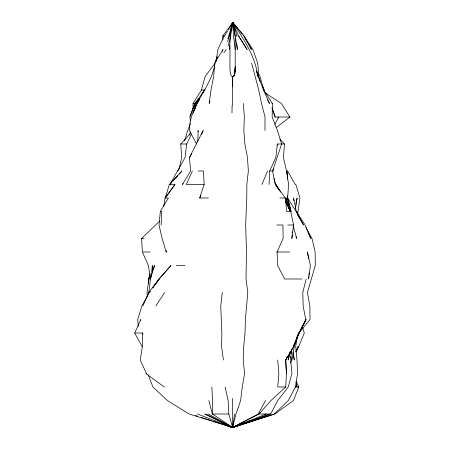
<?xml version="1.0" encoding="UTF-8"?>
<svg xmlns="http://www.w3.org/2000/svg" width="450" height="450" viewBox="0 0 450 450"><rect width="100%" height="100%" fill="white"/><g stroke="black" fill="none" stroke-linecap="round" stroke-linejoin="round"><path stroke-width="0.67" d="M193.028 108.9L193.044 103.5L201.431 90L205.161 76.5L214.757 63.562M264.971 130.5L265.016 117L261.529 103.5L258.716 90L251.572 63M152.218 271.575L152.297 265.5L151.537 276.3M287.331 179.1L287.449 171L286.509 171L283.472 157.5L284.423 144L279.821 138.999M256.303 70.875L260.021 76.5L263.745 90L272.385 103.5L272.171 117L277.403 130.5L281.661 144L272.571 171L275.394 184.5L278.083 188.606M231.975 113.046L232.104 105.323M232.425 86.355L232.588 76.522A8.949 2.317 90 0 0 235.209 66.398L235.209 36L237.409 49.5L236.722 43.425M140.569 320.85L140.771 319.5L134.707 333L142.706 333L142.397 346.5L140.226 360L146.486 373.5M234.799 73.344L235.209 66.398M197.82 141.3L198.135 130.5L198.231 131.85M290.351 363.066L291.791 360L291.904 357.3M161.094 225L161.786 211.5L160.335 211.5L159.024 225L162.112 238.5L166.168 252M269.049 184.5L269.736 171L275.827 157.5L277.403 144L281.661 144M148.179 374.788L152.916 387L167.383 400.5L189.09 414L232.588 427.5L259.099 414L270.956 400.5L285.699 387L286.47 373.5L285.722 360L293.76 346.5L298.766 333L298.131 334.226M264.24 91.35L264.324 90L262.271 85.703M292.112 235.125L291.87 238.5L293.563 225L290.739 211.5L285.373 198L275.394 184.5L273.904 178.425M292.252 233.1L292.354 231.75M291.493 349.2L290.678 360L291.96 373.5L288.208 387L277.762 400.5L270.641 414L232.588 427.5L212.726 421.071M308.835 276.3L308.599 279L310.404 265.5L307.406 252L308.593 258.75M308.953 274.95L309.127 272.925M234.501 75.459L235.232 67.776M229.258 49.5L230.619 36L232.718 22.5C243.585 39.144 255.482 56.211 257.799 76.5L257.079 74.571M290.503 357.975L290.644 356.625M290.925 353.925L291.414 349.2M222.283 292.5L220.736 306L221.867 333L221.569 346.5L223.414 360M142.824 306L148.787 292.5L150.469 279L154.451 265.5L153.523 269.55M298.046 211.5L299.931 198L295.869 184.5L295.239 184.5L287.606 171M234.602 414L232.588 427.5L265.427 416.436M150.862 277.65L150.66 279L148.359 265.5L142.386 252L141.593 238.5L159.688 221.001M216.051 61.65L217.924 49.5L224.151 36M295.459 208.8L297.124 198L296.392 201.375M163.778 206.1L165.06 198L174.954 184.5L169.312 184.5L165.246 198L174.954 184.5M297.422 336.375L295.701 346.5L296.994 360L297.551 373.5L295.447 387L288.309 400.5L274.303 414L232.588 427.5L222.75 424.007M291.791 360L294.244 346.5L298.912 333L306.146 319.5L299.306 333L294.93 342.816M231.48 28.575L231.756 27.225M232.031 25.875L232.718 22.5L233.533 24.339M231.514 28.575L232.774 22.5L244.164 36L251.499 49.5L244.204 36.585M295.808 204.075L296.1 202.725M229.731 36L232.718 22.5L238.612 36L247.106 49.5L238.612 36M179.123 168.975L181.704 157.5L180.759 144L190.873 132.998M228.122 30.133L232.718 22.5L235.097 36L237.004 36L232.718 22.5L229.506 36L227.509 41.788M228.223 45.765L230.619 36M306.169 279L302.799 292.5L303.159 306L305.747 319.5L296.736 337.298M290.166 351.9L288.129 360L290.317 351.9M166.365 250.65L165.999 252L166.911 252M214.954 63.675C211.343 87.874 189.208 105.396 189.399 130.5L196.56 144L196.222 142.65M150.053 274.95L148.922 279L147.037 292.5L147.291 296.55M230.619 29.925L232.718 22.5L235.086 35.325M277.02 145.35L277.403 144M150.013 273.6L148.477 279L148.703 283.725M227.914 38.7L232.718 22.5M194.799 109.288L196.577 103.5L193.061 113.141M209.964 100.929L209.166 103.5L210.994 90L213.649 76.5L214.723 63L223.065 49.5L222.328 51.429M217.142 56.571L215.134 63L217.226 57.212M189.551 135L190.558 131.788M184.534 140.788L187.774 130.5L190.519 123.429M208.423 198L199.693 198L204.131 184.5L203.462 171L198.287 171M190.254 116.359L194.608 103.5L197.539 100.502M150.036 275.788L148.922 279L148.939 280.35M193.472 108.641L195.294 103.5L204.441 90M193.928 111.212L196.948 103.5L199.592 99.562M296.263 381.476L298.811 387L293.468 400.5L274.911 414L232.588 427.5L226.721 425.368M201.611 134.359L203.158 130.5L189.472 157.5L190.626 171L182.323 184.5L183.274 183.499M294.362 343.929L293.558 345.859L294.384 344.048M294.896 342.641L298.912 333L310.039 319.5L309.859 306L307.434 292.5L315.293 265.5L315.135 252L311.996 238.5L305.82 227.453M261.917 184.5L267.57 171M295.993 351.641L298.198 346.5L295.959 351.411M192.347 171L186.306 184.5L204.3 184.5M287.083 356.934L285.705 360L286.47 373.5M191.447 134.184L186.705 144L185.062 157.5L169.942 184.5L171.326 182.942M199.693 198L200.886 195.547M296.01 352.024L298.749 346.5L304.301 333L302.754 327.859M231.188 25.566L232.774 22.5L242.1 33.84M274.86 124.363L278.764 117L277.796 118.001M265.629 400.5L258.255 414L232.588 427.5L227.385 425.537L232.588 427.5L269.123 414.236M148.629 293.726L141.868 306L137.706 319.5L138.24 326.25M160.335 211.5L168.373 198L165.06 198M293.76 346.5L285.722 360M224.589 36L227.413 31.303M156.572 283.106L157.292 281.936M158.006 280.761L159.081 279L170.961 265.5L159.109 279L148.787 292.5M189.472 157.5L191.632 153.979M202.506 93.521L204.007 91.176M155.835 306L164.649 292.5M260.257 412.239L259.099 414L270.641 414M177.733 171L178.926 169.312M152.561 288L159.081 279M152.983 287.438L159.109 279M222.84 40.05L222.767 36L232.774 22.5L234.816 25.2M223.864 52.74L226.35 49.5M198.416 99.72L195.294 103.5L189.743 117L190.626 121.05M199.243 98.308L194.737 103.5L197.286 101.087M173.177 180.866L177.801 175.674M179.19 174.116L181.963 171L169.312 184.5M276.317 127.547L289.924 117L281.379 103.5L265.326 92.998M233.797 426.825L232.588 427.5L197.511 414M235.097 426.324L232.588 427.5L227.413 425.424M236.379 425.812L232.588 427.5L204.581 414M236.475 425.88L232.588 427.5L205.751 414M237.786 425.385L232.588 427.5L208.406 414M266.243 414L232.588 427.5L212.501 414L212.501 400.5L211.866 387M250.11 420.874L232.588 427.5L228.825 414L228.15 400.5L225.124 387M240.401 424.553L232.588 427.5L235.946 414L240.626 400.5L242.257 387L244.558 373.5L243.231 360L243.709 346.5L245.031 333L245.396 319.5L247.798 292.5L246.021 279L246.476 252L245.672 225L246.78 198L246.842 184.5L248.344 171L247.472 157.5L244.868 144L243.855 130.5L244.333 117L243.371 103.5M222.767 36L224.319 36M201.431 90L205.138 90M193.044 103.5L195.154 103.5M271.952 103.5L272.385 103.5M272.008 108L275.141 117L289.924 117M180.759 144L186.817 144M281.767 144L284.423 144M269.55 171L272.571 171M279.838 198L285.401 198L287.106 203.141M290.739 211.5L286.611 211.5L285.401 198M276.806 225L282.932 225L283.123 238.5L277.116 252L277.622 265.5L284.648 279L301.854 279M287.792 225L293.563 225M141.593 238.5L143.972 238.5M143.117 252L149.985 252M276.705 252L289.569 252M176.243 265.5L184.899 265.5M285.699 387L277.729 387L278.876 373.5L277.695 360M295.02 387L298.811 387M228.825 414L212.282 414L208.868 400.5M195.508 415.502L197.499 416.143M201.471 417.431L211.404 420.643M145.845 373.5L164.295 387M242.989 34.92L243.877 36M235.631 26.28L236.852 27.9M244.249 36.562L252.844 49.5L257.687 63L258.851 75.15M280.659 192.133L276.024 184.5L279.399 190.367M297.641 215.021L299.734 218.542M300.431 219.718L303.57 225L296.083 211.5L287.601 198L287.516 195.975M257.169 74.047L258.519 76.5L263.498 90L269.46 103.5L267.548 99.816M134.707 333L142.093 346.5M285.576 201.684L290.34 211.5L285.615 201.066M307.969 232.363L310.905 238.5L305.117 225L296.348 211.5L293.58 198M295.954 236.571L296.809 238.5L293.214 226.288M256.331 71.359L258.519 76.5L260.021 81.641M233.499 24.429L232.774 22.5L233.477 36L235.209 49.5M272.098 108L275.141 117M296.421 385.071L297.062 387L295.942 381.6M273.358 168.975L273.898 171M289.271 208.8L286.639 198L286.757 199.35M293.147 353.925L294.294 360L293.13 351.9M142.706 333L142.852 334.35M293.653 198.675L293.873 200.7M286.622 173.7L286.509 171L288.579 184.5L287.651 198L291.077 211.5L287.601 198L287.55 195.975M297.782 211.5L297.861 214.2M229.967 45.45L229.967 66.398A8.949 2.317 90 0 0 232.588 76.522L232.588 105.323M232.588 398.475L232.588 426.825M235.204 69.148A8.949 2.317 -90 0 1 232.588 76.522M150.12 291.375L149.304 292.5L150.126 291.375M233.736 426.729L232.588 427.5L235.086 426.246L232.588 427.5L233.752 426.729"/></g></svg>
